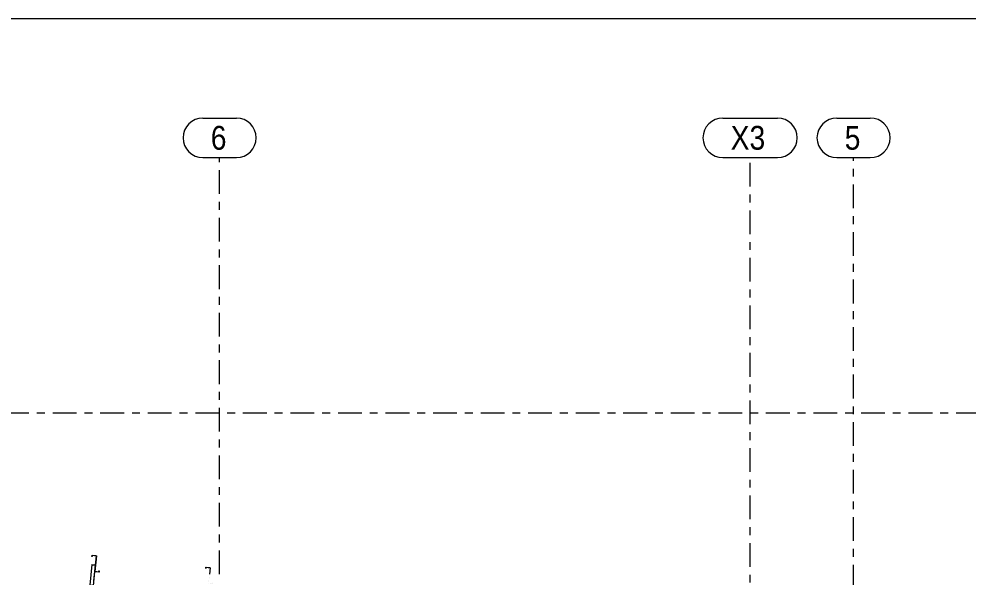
# Model space of a CAD drawing. Header units: millimetres. Extents: x -49 to 1122, y -181 to 639.
# Drawn here: x 477.7 to 597.5, y 568.4 to 638.8 of the extents above; entities that cross this region are included whole.
import ezdxf

# ---------------------------------------------------------------- set-up
doc = ezdxf.new("R2010")
doc.units = ezdxf.units.MM
for name, pattern in [('XKITLINE00', [0]), ('XKITLINE02', [4, 2, -2]), ('XKITLINE03', [6, 3, -1, 1, -1])]:
    doc.linetypes.add(name, pattern=pattern)
for name, color, linetype, lineweight in [('DrawingSheet', 5, 'Continuous', 0), ('Part', 2, 'Continuous', 0), ('S-grid', 1, 'Continuous', 0)]:
    doc.layers.add(name, color=color, linetype=linetype, lineweight=lineweight)
doc.styles.add('ARIAL', font='ARIAL.TTF')

# ---------------------------------------------------------------- blocks, each defined once
blk = doc.blocks.new('*A317')
at = {"layer": 'Part'}
blk.add_hatch(color=3, dxfattribs=at).paths.add_polyline_path([(502.18, 567.51), (502.2, 567.65), (502.22, 567.65), (502.2, 567.49), (501.65, 567.54), (501.86, 569.53), (501.35, 569.59), (501.33, 569.44), (501.31, 569.44), (501.33, 569.61), (501.88, 569.55), (501.67, 567.56)], flags=17)
blk = doc.blocks.new('*A318')
at = {"layer": 'Part'}
blk.add_hatch(color=3, dxfattribs=at).paths.add_polyline_path([(487.82, 569.02), (487.83, 569.17), (487.85, 569.17), (487.84, 569), (487.28, 569.06), (487.49, 571.05), (486.98, 571.1), (486.97, 570.96), (486.95, 570.96), (486.96, 571.13), (487.52, 571.07), (487.31, 569.08)], flags=17)
blk = doc.blocks.new('*A430')
at = {"layer": 'DrawingSheet', "color": 5, "linetype": 'XKITLINE00', "lineweight": 0}
blk.add_line((1122.26, 638.83), (-46.74, 638.83), dxfattribs=at)
blk = doc.blocks.new('*A1699')
at = {"layer": 'S-grid', "color": 1, "linetype": 'XKITLINE03', "lineweight": 0}
blk.add_line((-10, 589.11), (1095.78, 589.11), dxfattribs=at)
blk = doc.blocks.new('*A1702')
at = {"layer": 'S-grid', "color": 1, "linetype": 'XKITLINE03', "lineweight": 0}
blk.add_line((-10, 589.11), (1096.06, 589.11), dxfattribs=at)
blk = doc.blocks.new('*A1759')
at = {"layer": 'Part', "color": 2, "linetype": 'XKITLINE00', "lineweight": 0}
for p, q in [((501.31, 569.44), (501.33, 569.61)), ((501.33, 569.44), (501.31, 569.44)), ((501.33, 569.61), (501.88, 569.55)), ((501.35, 569.59), (501.33, 569.44)), ((501.86, 569.53), (501.35, 569.59)), ((501.86, 569.53), (501.78, 568.74)), ((501.88, 569.55), (501.8, 568.74))]:
    blk.add_line(p, q, dxfattribs=at)
blk = doc.blocks.new('*A1760')
at = {"layer": 'Part', "color": 2, "linetype": 'XKITLINE00', "lineweight": 0}
for p, q in [((486.95, 570.96), (486.96, 571.13)), ((486.97, 570.96), (486.95, 570.96)), ((486.96, 571.13), (487.52, 571.07)), ((486.98, 571.1), (486.97, 570.96)), ((487.49, 571.05), (486.98, 571.1)), ((487.49, 571.05), (487.28, 569.06)), ((487.52, 571.07), (487.31, 569.08)), ((487.84, 569), (487.28, 569.06)), ((487.31, 569.08), (487.82, 569.02)), ((487.82, 569.02), (487.83, 569.17)), ((487.83, 569.17), (487.85, 569.17)), ((487.85, 569.17), (487.84, 569))]:
    blk.add_line(p, q, dxfattribs=at)
blk = doc.blocks.new('*A1937')
at = {"layer": 'S-grid', "color": 1, "linetype": 'XKITLINE03', "lineweight": 0}
for p, q in [((503.06, 568.74), (503.06, 621.33)), ((503.06, 548.93), (503.06, 563.74)), ((503.06, 427.72), (503.06, 547))]:
    blk.add_line(p, q, dxfattribs=at)
at = {"layer": 'S-grid', "color": 3, "style": 'ARIAL', "width": 0.85}
blk.add_text('6', height=3, dxfattribs=at).set_placement((501.94, 622.33))
blk = doc.blocks.new('*A1987')
at = {"layer": 'Part', "color": 2, "linetype": 'XKITLINE00', "lineweight": 0}
for p, q in [((486.93, 569.96), (486.66, 567.37)), ((486.93, 569.96), (487.37, 569.91)), ((487.28, 569.06), (487.05, 566.8)), ((486.66, 567.4), (487.1, 567.36)), ((487.08, 567.33), (486.66, 567.37)), ((487.08, 567.33), (487.02, 566.8)), ((487.02, 566.8), (487.05, 566.8))]:
    blk.add_line(p, q, dxfattribs=at)
at = {"layer": 'Part', "color": 7, "linetype": 'XKITLINE02', "lineweight": 0}
for p, q in [((486.93, 569.94), (487.35, 569.9)), ((487.35, 569.9), (487.08, 567.33)), ((487.37, 569.91), (487.28, 569.06)), ((487.32, 569.56), (487.34, 569.56))]:
    blk.add_line(p, q, dxfattribs=at)
blk = doc.blocks.new('*A2112')
at = {"layer": 'S-grid', "color": 1, "linetype": 'XKITLINE00', "lineweight": 0}
for p, q in [((500.94, 626.33), (505.17, 626.33)), ((500.94, 621.33), (505.17, 621.33))]:
    blk.add_line(p, q, dxfattribs=at)
for centre, start, end in [((500.94, 623.83), 90, 270), ((505.17, 623.83), 270, 90)]:
    blk.add_arc(centre, 2.5, start, end, dxfattribs=at)
blk = doc.blocks.new('*A2184')
at = {"layer": 'S-grid', "color": 1, "linetype": 'XKITLINE03', "lineweight": 0}
for p, q in [((570, 563.67), (570, 621.33)), ((570, 531.93), (570, 558.67)), ((570, 480.05), (570, 526.46)), ((570, 427.72), (570, 474.13))]:
    blk.add_line(p, q, dxfattribs=at)
at = {"layer": 'S-grid', "color": 3, "style": 'ARIAL', "width": 0.85}
blk.add_text('X3', height=3, dxfattribs=at).set_placement((567.55, 622.33))
blk = doc.blocks.new('*A2187')
at = {"layer": 'S-grid', "color": 1, "linetype": 'XKITLINE03', "lineweight": 0}
for p, q in [((583.06, 548.93), (583.06, 621.33)), ((583.06, 427.72), (583.06, 547))]:
    blk.add_line(p, q, dxfattribs=at)
at = {"layer": 'S-grid', "color": 3, "style": 'ARIAL', "width": 0.85}
blk.add_text('5', height=3, dxfattribs=at).set_placement((581.94, 622.33))
blk = doc.blocks.new('*A2290')
at = {"layer": 'S-grid', "color": 1, "linetype": 'XKITLINE00', "lineweight": 0}
for p, q in [((566.55, 626.33), (573.45, 626.33)), ((566.55, 621.33), (573.45, 621.33))]:
    blk.add_line(p, q, dxfattribs=at)
for centre, start, end in [((566.55, 623.83), 90, 270), ((573.45, 623.83), 270, 90)]:
    blk.add_arc(centre, 2.5, start, end, dxfattribs=at)
blk = doc.blocks.new('*A2292')
at = {"layer": 'S-grid', "color": 1, "linetype": 'XKITLINE00', "lineweight": 0}
for p, q in [((580.94, 626.33), (585.17, 626.33)), ((580.94, 621.33), (585.17, 621.33))]:
    blk.add_line(p, q, dxfattribs=at)
for centre, start, end in [((580.94, 623.83), 90, 270), ((585.17, 623.83), 270, 90)]:
    blk.add_arc(centre, 2.5, start, end, dxfattribs=at)

msp = doc.modelspace()

# ---------------------------------------------------------------- block references
at = {"lineweight": 0}
for name in ['*A430', '*A2112', '*A1937', '*A2290', '*A2184', '*A2292', '*A2187', '*A1699', '*A1702', '*A318', '*A1760', '*A1987', '*A317', '*A1759']:
    msp.add_blockref(name, (0, 0), dxfattribs=at)

doc.saveas('drawing.dxf')
